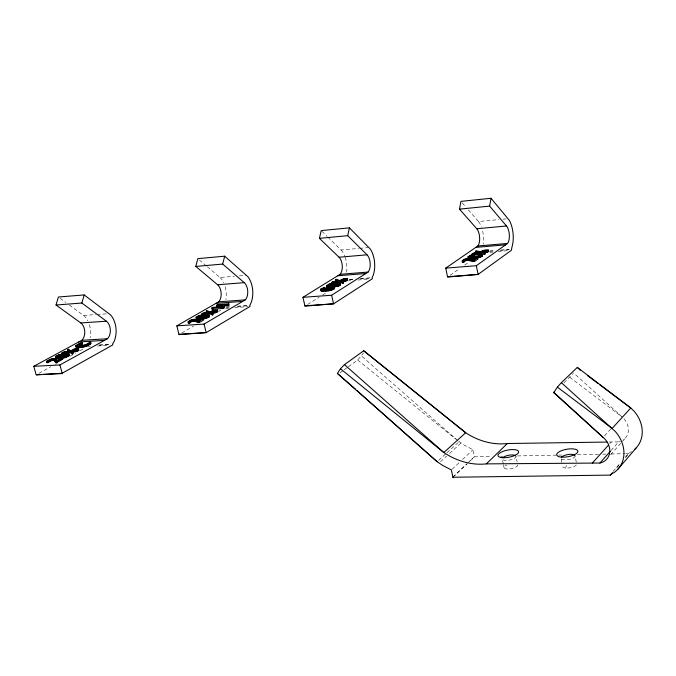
<?xml version="1.0" encoding="UTF-8"?>
<svg xmlns="http://www.w3.org/2000/svg" width="676" height="676" viewBox="0 0 676 676"><rect width="100%" height="100%" fill="white"/><g stroke="black" fill="none" stroke-linecap="round" stroke-linejoin="round"><path stroke-width="0.51" stroke-dasharray="3.38 2.54" d="M576.358 464.978A7.149 2.535 -10.6 0 1 569.277 467.919L565.795 468.062L566.251 465.375M348.419 366.722L357.663 360.038L363.561 352.948M613.107 471.409L619.951 463.449M625.435 457.077L628.857 453.106L631.57 451.61M616.622 467.936L619.36 464.75M625.528 457.584L628.857 453.106M610.69 454.695L621.734 442.18M622.427 441.403L625.19 438.268M563.936 382.87L572.961 373.651M611.036 450.503L618.684 441.884A16.165 13.706 40.5 0 0 620.34 441.42M609.853 443.557L611.256 441.994M604.479 435.834L610.741 428.973M452.869 477.087L467.006 463.719M467.75 463.018L474.442 456.68L472.989 449.709L464.471 445.315L456.613 439.763M452.912 477.248L467.04 463.871M470.014 461.057L474.476 456.832L491.291 456.486M452.1 469.254L459.562 462.274M462.545 459.486L472.989 449.709M440.515 461.708L446.549 456.19M449.574 453.427L460.897 443.076M438.639 460.331L446.202 453.452M446.963 452.759L459.063 441.741L361.533 356.032M340.02 372.797L343.383 370.363M344.219 369.755L347.582 367.33M450.157 275.276L459.545 268.685M464.665 265.093L468.933 262.094M307.614 304.479L319.038 297.279M322.553 295.066L326.947 292.302M181.751 333.014L193.564 326.119M219.007 311.273L220.824 310.208M38.887 373.313L50.751 366.798M55.322 364.288L57.147 363.291M69.924 356.269L75.408 353.261M79.971 350.76L84.534 348.25M468.358 209.906L478.473 221.534L498.956 219.582M503.045 219.193L506.121 218.906M489.914 252.334L492.981 252.038M498.085 251.556L508.301 250.585M327.818 237.073L341.11 250.019L358.694 248.447M359.733 248.354L368.006 247.619M348.647 280.87L350.709 280.684M357.934 280.041L369.282 279.027M489.635 250.982L494.756 250.551M500.899 250.027L509.096 249.343M489.703 251.295L494.824 250.872M499.944 250.441L509.155 249.664M207.321 266.724L219.996 277.498L234.31 276.315M239.422 275.892L246.579 275.301M225.59 308.45L228.649 308.197M234.766 307.698L248.016 306.6M349.374 279.416L353.506 279.095M360.747 278.529L371.099 277.726M349.441 279.729L353.582 279.408M359.784 278.926L370.135 278.123M69.298 305.003L83.57 315.455L95.848 314.585M96.871 314.509L106.073 313.85M226.266 306.997L229.333 306.777M237.513 306.203L248.768 305.4M226.342 307.31L229.409 307.09M237.589 306.515L248.844 305.721M87.272 346.746L90.331 346.526M97.471 346.019L108.684 345.225M99.254 344.921L110.509 344.261M99.338 345.242L110.594 344.583M500.747 456.283L502.851 456.241M517.562 455.937L557.497 455.1M558.545 455.075L561.697 455.016M577.456 454.686L598.471 454.238M602.679 454.154L605.831 454.086M611.087 453.976L624.742 453.689M625.799 453.672L628.95 453.604M609.16 442.028L618.684 441.884M60.071 298.234L65.944 302.535M569.767 377.259L621.878 416.771L573.594 372.932M357.663 360.038L455.793 439.104M199.395 259.99L206.526 266.048M83.57 315.455L85.066 316.799A18.767 12.481 86.4 0 1 87.804 320.762M321.911 231.319L327.083 236.355M219.996 277.498L221.314 278.858A18.446 10.9 85.5 0 1 223.739 282.83M462.291 202.927L465.663 206.805M341.11 250.019L342.301 251.413A18.489 9.709 85.2 0 1 344.87 256.365M478.473 221.534L479.521 222.979A18.683 8.416 85.1 0 1 481.473 227.102M503.282 463.905L502.293 459.08A6.988 2.442 -10.9 0 0 509.89 460.01A6.988 2.442 -10.9 0 0 515.974 456.241L517.132 461.953M503.476 464.868L504.068 467.758M561.224 459.072L562.229 464.218M576.298 462.232L575.124 456.139A7.157 2.535 -10.1 0 1 568.617 459.587A7.157 2.535 -10.1 0 1 561.156 458.691M89.393 324.641A18.767 12.481 86.4 0 1 90.162 337.713M225.159 286.675A18.446 10.9 85.5 0 1 225.928 299.527M345.208 257.319A18.489 9.709 85.2 0 1 346.577 272.2M482.63 231.057A18.683 8.416 85.1 0 1 483.441 244.061M565.804 468.062A7.149 2.535 -10.6 0 1 563.767 464.826M517.706 464.809A6.98 2.442 -11.4 0 1 509.839 468.941L506.586 468.992A6.98 2.442 -11.4 0 1 506.839 465.003M623.982 418.79A16.165 13.706 40.5 0 1 623.323 439.89"/><path stroke-width="1.01" d="M336.504 282.306L331.485 282.695L333.175 281.647L336.268 281.072L338.203 281.258L336.504 282.306L336.792 283.582L338.482 282.661L337.696 282.306M322.596 288.466L322.477 289.21L325.688 289.21C325.148 287.089 334.975 285.314 333.631 287.824C331.172 290.131 313.309 291.111 324.843 287.418L325.131 288.694L322.883 289.742L322.596 288.466L324.843 287.418M320.686 289.235L321.024 290.781C325.012 291.457 332.077 291.331 334.35 288.162M463.854 262.254L463.618 260.463C466.77 257.218 470.724 260.505 474.239 260.175L477.78 257.683L478.042 258.984L474.501 261.485C470.986 261.815 467.032 258.511 463.888 261.764L463.854 262.254L462.359 262.373L462.3 260.564C465.536 257.691 470.057 258.359 473.699 259.626L476.284 257.81L477.78 257.683M445.738 268.127L476.335 265.702L507.591 243.428A9.937 4.318 85.1 0 0 509.324 234.792A9.937 4.318 85.1 0 0 506.501 225.995L489.635 206.112L491.021 198.271L460.947 201.38L459.511 209.137L476.749 228.75A9.836 4.428 85.1 0 1 479.622 237.445A9.836 4.428 85.1 0 1 477.822 245.996L445.738 268.127L447.588 277.075L478.101 274.414L511.369 250.297L511.935 247.179A18.886 8.205 85.1 0 0 509.189 220.165L491.021 198.271M68.893 354.097C64.735 358.77 46.255 357.503 62.834 353.886C79.43 352.5 58.051 362.902 55.601 356.598M55.956 357.883L56.311 357.3M302.941 297.322L331.637 295.243L368.09 272.073A9.836 5.019 85.3 0 0 370.195 263.446A9.836 5.019 85.3 0 0 367.034 254.81L347.726 235.67L349.416 227.854L321.176 230.6L319.435 238.349L339.048 257.235A9.734 5.112 85.2 0 1 342.259 265.769A9.734 5.112 85.2 0 1 340.087 274.312L302.941 297.322L304.977 306.135L333.572 303.82L372.375 278.757L372.13 277.642L373.067 275.647A18.683 9.532 85.3 0 0 370.211 248.937L349.416 227.854M477.045 256.618L477.307 257.919C490.337 254.159 473.648 252.951 469.609 255.646C464.125 258.832 481.05 256.981 482.013 254.615M475.727 256.838L475.988 258.139C474.273 258.038 468.274 259.753 468.578 257.556M176.825 325.849L204.059 324.091L245.287 299.874A9.81 5.653 85.6 0 0 247.737 291.187A9.81 5.653 85.6 0 0 244.247 282.644L222.691 264.071L224.669 256.196L197.814 258.646L195.803 266.437L217.621 284.773A9.709 5.738 85.5 0 1 221.145 293.215A9.709 5.738 85.5 0 1 218.644 301.817L176.825 325.849L179.022 334.612L206.163 332.617L250.061 306.431L249.79 305.332L250.864 303.304A18.641 10.748 85.6 0 0 247.881 276.678L224.669 256.196M210.912 311.594L213.379 310.326L217.613 310.157L215.129 311.425L210.912 311.594L211.216 312.861M81.847 303.034L84.179 294.939L58.389 297.001L56.023 305.02L80.799 322.959A9.878 6.566 86.4 0 1 84.745 331.443A9.878 6.566 86.4 0 1 81.813 340.298L33.8 366.299L36.149 374.817L62.251 373.583L59.919 364.964L107.442 338.744A9.979 6.498 86.4 0 0 110.332 329.795A9.979 6.498 86.4 0 0 106.411 321.21L81.847 303.034L56.023 305.02M211.571 311.839L211.884 313.106C212.991 313.326 218.897 312.371 217.258 311.171M206.898 315.193L207.811 315.489L204.98 316.664L197.35 316.917L199.428 315.903L204.16 315.261L206.898 315.193L207.211 316.461L202.285 316.731C198.093 312.599 210.397 310.504 207.988 314.517L207.676 313.25L208.225 312.709M462.359 262.373L462.561 261.865M329.609 286.134L333.614 285.762L333.902 287.038C335.854 286.354 341.507 286.641 340.003 283.286C336.69 283.117 326.212 282.255 326.947 287.089L329.905 287.41L329.609 286.134L326.533 285.602M333.614 285.762L338.177 284.723L340.003 283.286M327.37 286.303L326.947 287.089M71.766 350.514L72.585 351.951C74.419 351.774 79.844 351.875 78.467 348.799C76.532 348.377 70.625 349.027 72.062 351.664M72.248 350.675L76.32 350.126L78.467 348.799M62.006 353.024L64.803 351.664L68.8 351.571L65.994 352.94L62.006 353.024L62.86 354.596L62.513 353.32M67.144 352.585L67.49 353.869L69.045 353.016L68.766 351.435M189.728 323.094C192.39 319.309 196.184 322.013 199.175 322.579L203.873 319.841L203.56 318.557L202.217 318.649L198.795 320.644C195.82 318.21 190.953 319.089 188.08 321.903L188.393 323.179L189.728 323.094L189.415 321.81C192.077 318.041 195.871 320.728 198.854 321.294L203.56 318.557M453.013 477.729L451.357 469.955L442.653 465.401L437.127 461.708L337.392 373.456L340.45 368.758L344.456 364.626L363.739 350.785L465.688 432.733A63.797 53.463 48.2 0 0 507.355 443.524L607.056 442.053M76.329 346.551C78.264 349.492 88.117 346.188 91.007 343.467L90.677 342.208L89.359 342.284C87.39 345.901 69.865 347.447 82.066 342.724L82.404 343.983L78.298 345.884L77.96 344.625M90.677 342.208C87.483 346.974 65.792 348.182 82.066 342.724M321.218 290.19L321.024 290.781M340.45 368.758L443.819 452.548A65.53 54.257 48.6 0 0 486.331 463.88L599.925 463.035A16.613 13.942 41.2 0 0 609.701 452.489A16.613 13.942 41.2 0 0 603.085 437.355L553.728 392.671L557.396 387.137L561.359 382.667L577.312 367.406L630.767 407.983L633.835 410.923A30.707 26.051 40.5 0 1 634.705 449.363M209.56 316.452L209.205 314.94C203.484 312.726 186.787 319.317 203.687 317.314L204.008 318.59C205.36 318.117 209.847 317.788 209.205 316.03M203.687 317.314L207.853 316.157L209.205 314.94M196.463 318.202C196.606 320.137 201.169 318.683 202.749 318.793L202.437 317.517M67.735 355.956L67.203 356.387M617.695 469.474L636.048 448.053M452.912 477.248L610.462 475.101L612.515 472.718M481.346 251.379L484.633 250.086L488.258 250.179L484.954 251.472L481.346 251.379L481.658 252.79M48.224 362.623C49.661 360.976 54.41 358.795 55.195 361.973L57.24 362.26L62.631 359.302L62.285 358.01L61.001 358.077L57.063 360.232L54.976 358.432L51.19 358.964L47.286 360.764L46.593 361.398L46.94 362.691L48.224 362.623L47.869 361.33C49.272 359.657 54.511 357.35 54.798 360.992M483.568 251.641L483.83 252.925L487.024 252.351L488.511 251.464L488.207 250.052M599.925 463.035L610.343 451.289M478.355 254.683L479.377 253.965C479.098 250.779 473.969 252.663 472.211 253.88L472.473 255.165L472.516 253.542M472.211 253.88L475.794 253.982L479.073 252.554M592.337 463.094L608.451 445.121M188.393 323.179L188.917 322.604M486.331 463.88L507.355 443.524M469.583 256.162C480.712 258.147 486.551 251.633 469.583 256.162L469.845 257.455M333.133 288.838L332.415 289.353M212.179 311.019C215.154 312.515 219.565 308.991 212.179 311.019L212.484 312.287M46.94 362.691L47.641 362.057M342.614 280.363L345.723 279.796L347.405 278.749L344.152 278.732L340.687 280.05L342.614 280.363L342.901 281.63L347.684 280.151L346.889 279.805M329.161 288.872C318.362 288.745 342.267 285.289 328.866 288.922L328.578 287.646M478.769 253.179L484.557 254.59L485.165 254.159L484.903 252.866L476.217 250.779L475.617 251.202L475.87 252.478L476.479 252.055M475.617 251.202L484.295 253.297L484.903 252.866M57.629 355.601L57.13 356.184L62.513 356.193L67.389 354.663L64.059 354.334L59.412 354.942L57.629 355.601L57.975 356.886M342.96 283.405L343.67 282.957L343.391 281.689L336.251 279.323L335.55 279.763L335.828 281.022L342.96 283.405L342.681 282.137L335.55 279.763M342.681 282.137L343.391 281.689M335.828 281.022L336.538 280.582M88.581 344.591L87.263 345.301M219.658 306.321L216.827 306.524L216.523 305.273L221.246 304.935L217.647 307.022L212.915 307.36L211.833 307.977L212.137 309.236L223.401 308.442L224.474 307.817L224.17 306.558L218.838 306.938L222.438 304.851L227.761 304.47L228.826 303.854L229.13 305.104L228.065 305.721L222.742 306.101L220.942 307.149M212.391 315.016L213.202 314.543L212.889 313.275L207.084 310.58L206.281 311.045L206.586 312.295L212.391 315.016L212.078 313.748L206.281 311.045M212.078 313.748L212.889 313.275M211.833 307.977L223.097 307.183L224.17 306.558M216.523 305.273L217.588 304.656L228.826 303.854M212.137 309.236L213.219 308.611M216.827 306.524L217.892 305.907M480.619 256.576L479.749 256.973M58.204 361.094L60.57 359.801M72.366 354.097L73.295 353.59L72.949 352.306L68.521 349.162L67.6 349.661L67.938 350.928L72.366 354.097L72.019 352.821L67.6 349.661M54.452 359.7L55.17 360.891L56.885 360.967L62.285 358.01M72.019 352.821L72.949 352.306M67.938 350.928L68.859 350.43M482.901 250.779C481.836 252.731 493.514 248.895 482.901 250.779L483.163 252.055M487.371 251.878L486.272 252.258M201.516 314.146L204.49 314.239L207.676 313.25M190.37 321.7L191.004 321.413M333.133 281.934C331.561 283.928 343.205 280.185 333.133 281.934L333.412 283.202M216.633 311.999L215.45 312.405M63.958 352.179C61.186 354.52 73.667 350.481 63.958 352.179L64.304 353.455M73.659 349.543C70.963 351.858 83.359 347.844 73.659 349.543L73.997 350.819M464.158 260.784L464.775 260.539M478.093 253.399L478.701 256.01L470.217 257.243L469.955 255.95M329.212 284.52L327.961 285.306L335.186 285.086L338.693 283.802L330.589 284.173L329.212 284.52L329.499 285.796M338.253 285.669L337.096 286.041M207.262 317.382L206.053 317.771M65.994 354.283L66.341 355.568L58.482 356.641L58.136 355.356M66.113 356.844L66.704 356.632M86.435 345.647L84.559 346.23M191.688 321.159L193.184 320.72M202.285 316.731L199.09 317.357L198.778 316.089M214.207 310.47L214.512 311.729L212.982 312.067L212.67 310.808M343.002 279.247C338.017 281.478 352.644 278.106 343.002 279.247L343.29 280.515M330.817 289.894L331.434 289.725M51.545 360.249L52.322 360.046M338.465 284.866L330.133 285.61L329.846 284.342M479.115 257.15L477.459 257.48M466.212 260.116L466.964 259.956M82.523 346.653L83.545 346.467M485.436 250.323L485.689 251.607L483.839 251.878L483.577 250.593M345.36 280.962L342.724 281.25M204.828 313.022C198.017 314.923 211.892 312.827 204.828 313.022L205.132 314.281M66.73 353.033L65.023 353.261L64.685 351.985M336.344 286.21L334.485 286.497M76.177 351.25L73.709 351.486M64.659 357.207L62.86 357.477M473.124 256.103L474.425 255.891M203.476 318.219L204.439 318.083M203.003 316.157L204.279 316.005M476.31 252.824C466.677 254.658 483.146 253.179 476.31 252.824L476.572 254.108M459.511 209.137L489.635 206.112M319.435 238.349L347.726 235.67M76.43 350.388L75.551 350.472L75.213 349.196M476.749 228.75L506.501 225.995M195.803 266.437L222.691 264.071M339.048 257.235L367.034 254.81M477.822 245.996L507.591 243.428M475.794 247.391L505.623 244.83M462.097 261.071L463.592 260.953M340.087 274.312L368.09 272.073M217.621 284.773L244.247 282.644M337.746 275.766L365.784 273.535M447.52 276.738L478.101 274.414L476.335 265.702M218.644 301.817L245.287 299.874M215.999 303.338L242.684 301.403M225.04 305.391L227.085 305.248M220.925 308.07L222.7 307.943M304.893 305.797L333.572 303.82L331.637 295.243M80.799 322.959L106.411 321.21M188.08 321.903L189.415 321.81M473.225 257.919L470.885 258.021M178.937 334.274L206.163 332.617L204.059 324.091M81.813 340.298L107.442 338.744M78.788 341.946L104.442 340.391M36.47 374.8L62.167 373.245L112.765 344.929L112.554 344.143L113.805 342.031A18.97 12.354 86.4 0 0 110.627 314.991L84.179 294.939M80.968 344.067L82.404 343.983M61.355 359.37L62.631 359.302M46.593 361.398L47.869 361.33M33.8 366.299L59.919 364.964M212.906 312.667L213.709 312.642M487.514 251.151L488.511 251.464M56.919 361.457L57.418 361.525M331.485 282.56L331.772 283.962L332.55 284.182M207.878 313.723L208.538 313.977M481.565 255.562L482.275 255.908M68.622 352.551L69.146 352.847M68.546 355.001L69.239 355.382M337.392 373.456L355.593 389.325M580.245 370.169L577.312 367.406M587.824 375.839L597.922 383.402M599.612 384.661L630.767 407.983L612.126 428.423L557.396 387.137M340.983 281.453L340.839 280.295M363.739 350.785L465.688 432.733L443.819 452.548L344.456 364.626M357.156 390.711L437.127 461.708M561.359 382.667L615.27 431.465A31.569 26.491 41.2 0 1 614.053 472.583L610.369 474.594L610.462 475.101M55.846 359.835L56.26 360.756L55.778 358.804M553.576 392.148L603.085 437.355M340.417 284.773L339.605 283.117M77.681 350.447L76.895 351.055L76.557 349.779M479.377 253.965L478.878 252.452M78.855 350.21L77.985 348.639M62.386 354.435L62.099 352.864M55.601 361.035L55.956 362.328M55.17 360.891L55.525 362.184M54.308 359.421L54.663 360.705M54.004 359.226L54.359 360.519M53.539 359.133L53.886 360.418M52.905 359.125L53.252 360.409M51.976 359.226L52.322 360.519M51.013 359.446L51.368 360.739M50.075 359.767L50.43 361.052M49.23 360.156L49.585 361.449M48.418 360.705L48.773 361.998M65.513 351.841L65.859 353.117M66.29 355.762L66.637 357.046M65.259 356.075L65.606 357.367M64.102 356.362L64.448 357.655M62.868 356.615L63.214 357.908M61.947 354.503L62.293 355.787M61.017 354.63L61.364 355.906M61.626 356.818L61.972 358.103M60.172 354.773L60.519 356.058M60.358 356.97L60.713 358.255M59.412 354.942L59.758 356.227M58.727 355.137L59.082 356.421M59.091 357.063L59.437 358.348M57.916 357.097L58.271 358.381M56.987 357.072L57.333 358.356M55.964 356.024L56.632 358.263M55.652 356.337L56.167 358.103M56.885 360.967L57.24 362.26M76.092 349.12L76.658 351.402M75.72 350.295L76.067 351.571M74.377 349.348L74.723 350.624M74.478 350.548L74.825 351.824M73.236 350.683L73.583 351.959M68.707 351.74L69.045 353.016M68.673 353.878L69.189 355.644M68.09 352.162L68.437 353.438M68.529 354.68L68.876 355.965M67.938 355.052L68.284 356.337M66.594 352.771L66.941 354.055M67.177 355.415L67.524 356.708M85.362 345.106L85.7 346.374M84.103 345.478L84.441 346.746M82.802 345.791L83.14 347.058M81.483 346.036L81.821 347.303M80.148 346.213L80.486 347.481M78.56 344.261L78.898 345.529M78.805 346.323L79.143 347.599M78.416 349.095L78.754 350.371M77.596 346.365L77.934 347.633M77.808 349.517L78.154 350.793M76.684 346.315L77.022 347.582M76.067 346.18L76.405 347.447M75.712 345.656L76.084 347.219M76.861 349.94L77.208 351.216M90.381 342.538L90.719 343.805M89.959 342.901L90.297 344.16M89.401 343.281L89.739 344.549M88.717 343.678L89.055 344.946M87.669 344.211L88.007 345.478M86.553 344.684L86.891 345.951M192.094 320.078L192.406 321.353M191.207 320.382L191.528 321.658M190.446 320.745L190.767 322.021M189.779 321.252L190.091 322.528M202.158 314.399L202.47 315.667M201.025 315.591L201.338 316.858M201.152 317.678L201.465 318.954M200.18 315.734L200.493 317.002M199.428 315.903L199.741 317.171M199.834 317.788L200.147 319.064M198.22 316.3L198.541 317.568M198.6 317.847L198.921 319.123M198.854 321.294L199.175 322.579M197.595 317.838L197.916 319.114M196.826 317.771L197.138 319.047M197.198 319.782L197.519 321.066M197.519 321.379L197.84 322.663M196.927 319.402L197.248 320.678M196.277 317.644L196.589 318.911M197.012 321.269L197.333 322.553M195.93 317.213L196.285 318.726M195.829 320.221L196.141 321.506M195.575 319.976L195.896 321.261M195.187 319.816L195.508 321.092M194.663 319.74L194.975 321.015M193.987 319.748L194.299 321.024M193.032 319.866L193.353 321.142M212.627 311.822L212.94 313.089M210.946 311.45L211.258 312.709M209.019 315.472L209.332 316.748M208.14 312.591L208.495 314.12M208.529 315.81L208.842 317.086M207.853 316.157L208.166 317.433M206.822 313.647L207.126 314.915M206.586 312.895L206.898 314.163M207.017 316.478L207.338 317.754M205.724 312.929L206.036 314.188M206.188 315.177L206.501 316.444M206.045 316.782L206.357 318.058M204.49 314.239L204.803 315.506M204.912 317.061L205.225 318.337M203.214 314.382L203.527 315.65M223.097 307.183L223.401 308.442M222.438 304.851L222.742 306.101M217.528 310.039L217.883 311.568M217.072 310.69L217.385 311.957M215.965 310.343L216.531 312.354M215.703 311.264L216.016 312.532M215.129 311.425L215.441 312.692M213.903 311.678L214.207 312.946M213.371 310.614L213.675 311.881M227.761 304.47L228.065 305.721M330.243 289.075L330.53 290.359M329.761 287.41L330.057 288.686L331.358 288.542L331.063 287.266M328.536 286.142L328.823 287.418M329.085 289.311L329.373 290.595M327.683 286.1L327.97 287.368M327.573 287.951L327.868 289.235L327.108 289.598L326.821 288.314M327.049 285.99L327.336 287.258M327.843 289.522L328.139 290.807M326.677 285.34L326.964 286.616M326.449 288.644L326.736 289.928M326.542 289.683L326.829 290.967M325.156 289.81L325.452 291.094M323.474 288.01L323.762 289.286M323.736 289.886L324.024 291.17M322.579 289.894L322.866 291.179M321.691 289.835L321.987 291.119M320.931 288.914L321.362 290.984M339.986 283.768L340.265 285.044M339.563 284.089L339.851 285.365M338.955 284.419L339.242 285.695M338.068 281.148L338.482 282.661M337.789 281.757L338.076 283.024M338.177 284.723L338.465 285.999M337.611 283.548L337.899 284.824M337.003 282.137L337.29 283.405M336.842 283.548L337.13 284.824M337.231 285.019L337.51 286.294M335.947 282.467L336.225 283.734M335.592 281.503L335.879 282.762L334.941 282.864L334.654 281.596M336.116 285.297L336.403 286.573M334.89 285.551L335.178 286.827M333.817 281.748L334.096 283.016M334.248 287.063L334.527 288.559M334.037 287.528L334.324 288.813M333.631 287.824L333.919 289.108M332.423 283.886L332.71 285.154M331.891 282.205L331.772 283.962M332.989 288.17L333.285 289.455M331.62 282.805L331.908 284.064M332.288 285.931L332.575 287.207M332.702 287.334L332.989 288.618M331.451 284.021L331.739 285.289M332.093 287.232L332.389 288.517M332.212 288.491L332.499 289.784M330.589 284.173L330.877 285.441M331.299 288.796L331.586 290.08M347.27 278.647L347.684 280.151M346.999 279.247L347.287 280.515M346.222 279.627L346.501 280.895M345.723 279.796L346.011 281.064M345.166 279.957L345.453 281.224M344.785 278.994L345.073 280.261M343.847 279.095L344.135 280.363M343.932 280.21L344.219 281.478M341.49 280.396L341.769 281.664M469.947 259.373L470.209 260.674M469.364 257.252L469.626 258.545M469.482 259.17L469.744 260.471M468.629 257.159L468.89 258.452M468.916 259.052L469.178 260.353M468.138 257.015L468.4 258.308M467.986 256.567L468.189 258.105M468.24 259.001L468.502 260.302M467.462 259.035L467.724 260.336M466.432 259.161L466.693 260.463M465.485 259.381L465.747 260.683M464.665 259.668L464.936 260.97M464.049 260.006L464.311 261.308M463.618 260.463L463.888 261.764M480.34 255.79L480.602 257.091M479.918 254.734L480.18 256.027M479.284 254.708L479.546 256.001M478.811 253.027L479.064 254.311M479.411 256.086L479.673 257.387M477.89 252.79L478.152 254.075M478.295 256.365L478.557 257.666M477.29 252.765L477.543 254.049M474.408 254.151L474.67 255.435M474.341 257.024L474.603 258.316M473.732 255.105L473.986 256.398M473.192 254.201L473.453 255.486M474.239 260.175L474.501 261.485M472.448 254.108L472.98 256.542M472.262 254.007L472.524 255.291M472.887 257.159L473.149 258.46M471.831 255.41L472.093 256.694M472.744 260.302L473.006 261.604M471.493 257.252L471.755 258.553M472.068 260.218L472.33 261.519M471.079 255.579L471.341 256.863M470.454 255.756L470.716 257.049M470.319 257.286L470.58 258.578M488.013 249.951L488.275 251.235M487.954 250.526L488.207 251.81M487.235 250.889L487.497 252.182M486.762 251.058L487.024 252.351M486.205 251.219L486.466 252.503M484.954 251.472L485.216 252.765M484.447 250.433L484.7 251.717M484.295 253.297L484.557 254.59M481.802 254.413L482.216 256.162M481.625 255.173L481.887 256.474M481.075 255.494L481.337 256.787M480.34 254.81L480.602 256.103M502.851 457.72A6.988 2.442 -10.9 0 1 509.281 455.159A6.988 2.442 -10.9 0 1 515.543 455.683M561.367 457.331A7.157 2.535 -10.1 0 1 568.448 454.483A7.157 2.535 -10.1 0 1 574.98 455.497M501.913 457.635A10.495 3.642 -10.9 0 0 518.543 452.472A10.495 3.642 -10.9 0 0 504.524 450.85A10.495 3.642 -10.9 0 0 501.913 457.635M561.545 457.12A10.757 3.786 -10.1 0 0 577.879 451.543A10.757 3.786 -10.1 0 0 562.424 450.343A10.757 3.786 -10.1 0 0 561.545 457.12"/></g></svg>
